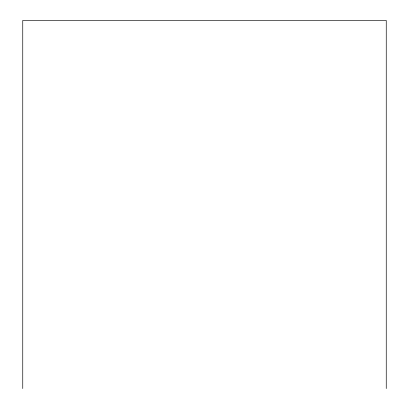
<?xml version="1.0" encoding="UTF-8"?>
<svg xmlns="http://www.w3.org/2000/svg" width="409" height="409" viewBox="0 0 409 409"><rect width="100%" height="100%" fill="white"/><g stroke="black" fill="none" stroke-linecap="round" stroke-linejoin="round"><path stroke-width="0.61" d="M386.249 388.55L386.249 20.45L22.751 20.45L22.751 388.55"/></g></svg>
